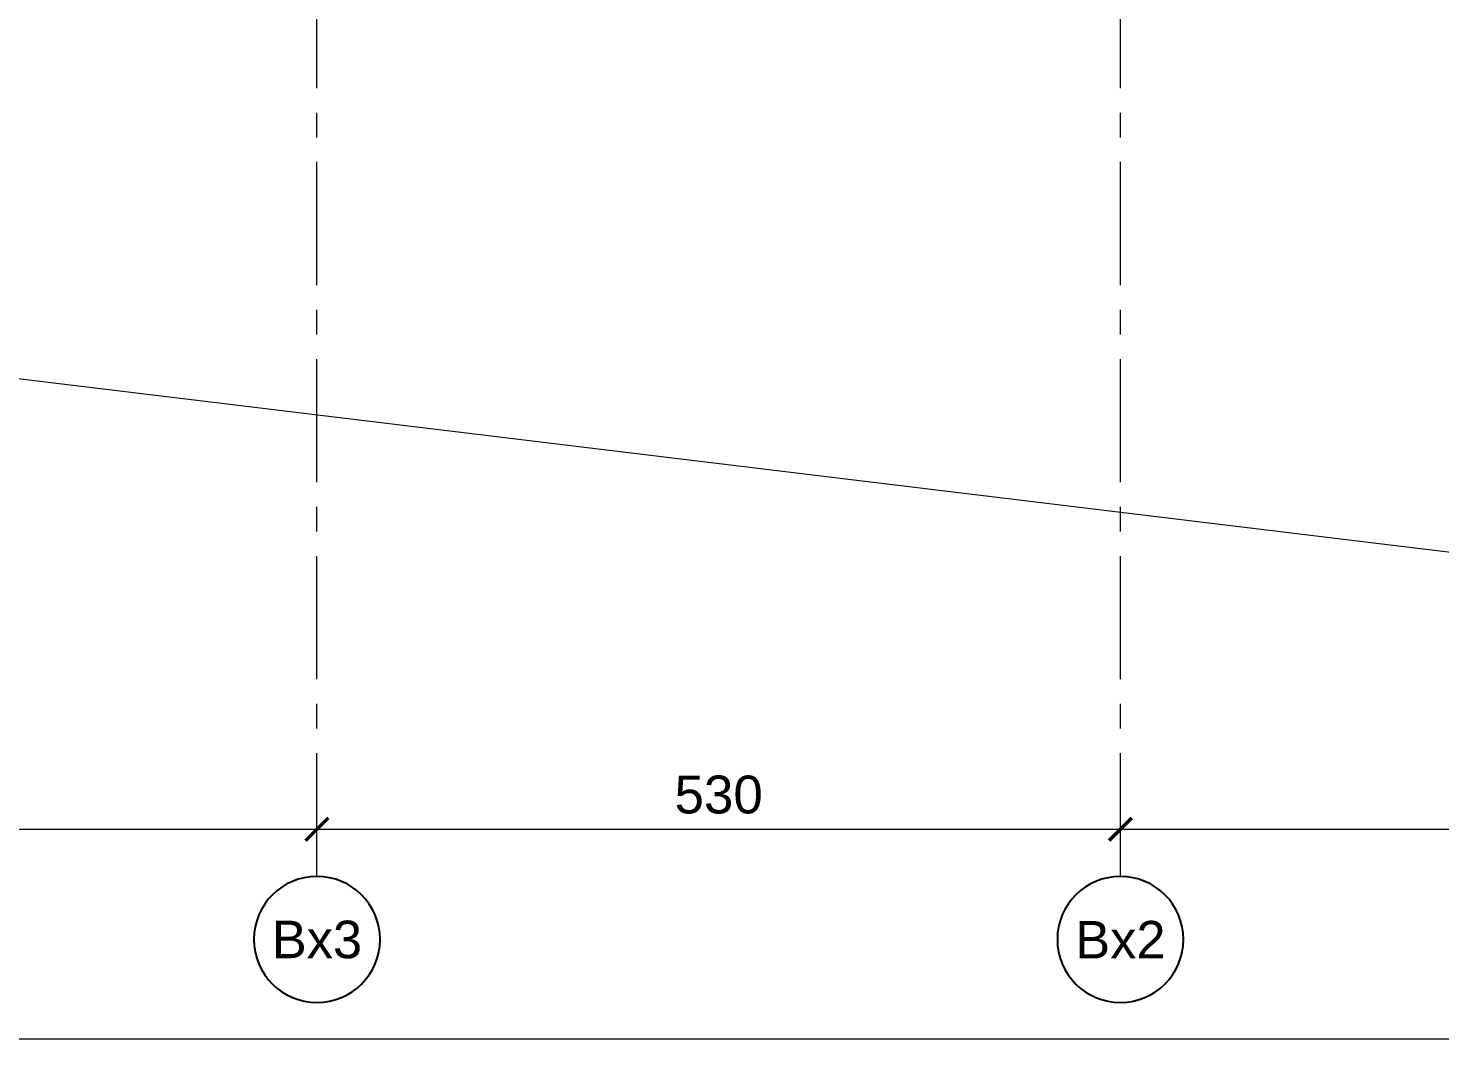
# Model space of a CAD drawing. Header units: centimetres. Extents: x 92587 to 105438, y -55119 to -48334.
# Drawn here: x 95259 to 96190, y -55119 to -54453 of the extents above; entities that cross this region are included whole.
import ezdxf
from ezdxf.enums import TextEntityAlignment as Align

# ---------------------------------------------------------------- set-up
doc = ezdxf.new("R2010")
doc.units = ezdxf.units.CM
doc.header["$LTSCALE"] = 50
doc.header["$MEASUREMENT"] = 0
doc.linetypes.add('AXES', pattern=[2, 1.25, -0.25, 0.25, -0.25])
doc.linetypes.add('CACHE', pattern=[0.375, 0.25, -0.125])
doc.layers.get('0').update_dxf_attribs({"color": 8})
doc.layers.add('AXES', color=10, linetype='AXES')
doc.layers.add('BETON CACHE', color=4, linetype='CACHE', lineweight=5)
doc.layers.add('MACONNERIE COUPE', color=7, linetype='Continuous', lineweight=30)
doc.layers.add('FMULT', color=150, linetype='Continuous', plot=False)
doc.styles.add('FN_TEXT_1.50', font='arial.ttf', dxfattribs={"height": 10})
doc.styles.add('RS_TEXT_1.50', font='arial.ttf', dxfattribs={"height": 12.5})
doc.styles.add('RS_TXT_100', font='arial.ttf', dxfattribs={"height": 25})
doc.dimstyles.new('RS_100CM_LINEAIRE', dxfattribs={"dimscale": 10, "dimtxt": 25, "dimasz": 1.5, "dimexe": 1, "dimexo": 2.5, "dimgap": 1, "dimtad": 1, "dimdec": 1, "dimrnd": 0.5, "dimdsep": 46, "dimtxsty": 'RS_TXT_100', "dimblk1": 'ARCHTICK', "dimblk2": 'ARCHTICK', "dimsah": 1, "dimcen": 2.5, "dimdle": 1, "dimclrt": 4, "dimadec": 0, "dimazin": 2, "dimtfac": 1, "dimtdec": 1, "dimtix": 1, "dimtmove": 2, "dimatfit": 3, "dimfxl": 1, "dimtolj": 1, "dimtzin": 0, "dimarcsym": 0})

# ---------------------------------------------------------------- blocks, each defined once
blk = doc.blocks.new('AXES_FN')
at = {"color": 0, "linetype": 'Continuous'}
blk.add_circle((0, 15), 22.18, dxfattribs=at)
at = {"color": 0, "style": 'FN_TEXT_1.50'}
blk.add_attdef('AXES', text='', height=12.5, dxfattribs=at).set_placement((-48.89, 20.63), align=Align.MIDDLE_CENTER)
blk = doc.blocks.new('_ArchTick')
at = {"color": 0, "linetype": 'ByBlock', "const_width": 0.15}
blk.add_lwpolyline([(-0.5, -0.5), (0.5, 0.5)], dxfattribs=at)
blk = doc.blocks.new('*D232')
at = {"layer": 'AXES', "color": 0, "linetype": 'Continuous', "lineweight": -2, "ltscale": 0.5, "transparency": 16777216}
for p, q in [((72133.45, -46019.73), (72133.45, -46003.66)), ((72903.45, -46019.73), (72903.45, -46003.66)), ((72123.45, -46013.66), (72913.45, -46013.66))]:
    blk.add_line(p, q, dxfattribs=at)
at = {"layer": 'Defpoints', "color": 0, "linetype": 'Continuous', "ltscale": 0.5, "transparency": 16777216}
for p in [(72903.45, -46013.66), (72133.45, -46044.73), (72903.45, -46044.73)]:
    blk.add_point(p, dxfattribs=at)
at = {"layer": 'AXES', "color": 0, "linetype": 'Continuous', "lineweight": -2, "ltscale": 0.5, "transparency": 16777216, "xscale": 15, "yscale": 15, "zscale": 15, "rotation": 180}
blk.add_blockref('_ArchTick', (72133.45, -46013.66), dxfattribs=at)
at = {"layer": 'AXES', "color": 0, "linetype": 'Continuous', "lineweight": -2, "ltscale": 0.5, "transparency": 16777216, "xscale": 15, "yscale": 15, "zscale": 15}
blk.add_blockref('_ArchTick', (72903.45, -46013.66), dxfattribs=at)
at = {"layer": 'AXES', "color": 4, "linetype": 'Continuous', "lineweight": 5, "ltscale": 0.5, "transparency": 16777216, "insert": (72518.45, -45990.9), "char_height": 25, "attachment_point": 5, "style": 'RS_TXT_100'}
blk.add_mtext('\\A1;770', dxfattribs=at)
blk = doc.blocks.new('*D233')
at = {"layer": 'AXES', "color": 0, "linetype": 'Continuous', "lineweight": -2, "ltscale": 0.5, "transparency": 16777216}
for p, q in [((72903.45, -46019.73), (72903.45, -46003.66)), ((73433.45, -46019.73), (73433.45, -46003.66)), ((72893.45, -46013.66), (73443.45, -46013.66))]:
    blk.add_line(p, q, dxfattribs=at)
at = {"layer": 'Defpoints', "color": 0, "linetype": 'Continuous', "ltscale": 0.5, "transparency": 16777216}
for p in [(73433.45, -46013.66), (72903.45, -46044.73), (73433.45, -46044.73)]:
    blk.add_point(p, dxfattribs=at)
at = {"layer": 'AXES', "color": 0, "linetype": 'Continuous', "lineweight": -2, "ltscale": 0.5, "transparency": 16777216, "xscale": 15, "yscale": 15, "zscale": 15, "rotation": 180}
blk.add_blockref('_ArchTick', (72903.45, -46013.66), dxfattribs=at)
at = {"layer": 'AXES', "color": 0, "linetype": 'Continuous', "lineweight": -2, "ltscale": 0.5, "transparency": 16777216, "xscale": 15, "yscale": 15, "zscale": 15}
blk.add_blockref('_ArchTick', (73433.45, -46013.66), dxfattribs=at)
at = {"layer": 'AXES', "color": 4, "linetype": 'Continuous', "lineweight": 5, "ltscale": 0.5, "transparency": 16777216, "insert": (73168.45, -45990.89), "char_height": 25, "attachment_point": 5, "style": 'RS_TXT_100'}
blk.add_mtext('\\A1;530', dxfattribs=at)
blk = doc.blocks.new('*D234')
at = {"layer": 'AXES', "color": 0, "linetype": 'Continuous', "lineweight": -2, "ltscale": 0.5, "transparency": 16777216}
for p, q in [((73433.45, -46019.73), (73433.45, -46003.66)), ((74203.45, -46019.73), (74203.45, -46003.66)), ((73423.45, -46013.66), (74213.45, -46013.66))]:
    blk.add_line(p, q, dxfattribs=at)
at = {"layer": 'Defpoints', "color": 0, "linetype": 'Continuous', "ltscale": 0.5, "transparency": 16777216}
for p in [(74203.45, -46013.66), (73433.45, -46044.73), (74203.45, -46044.73)]:
    blk.add_point(p, dxfattribs=at)
at = {"layer": 'AXES', "color": 0, "linetype": 'Continuous', "lineweight": -2, "ltscale": 0.5, "transparency": 16777216, "xscale": 15, "yscale": 15, "zscale": 15, "rotation": 180}
blk.add_blockref('_ArchTick', (73433.45, -46013.66), dxfattribs=at)
at = {"layer": 'AXES', "color": 0, "linetype": 'Continuous', "lineweight": -2, "ltscale": 0.5, "transparency": 16777216, "xscale": 15, "yscale": 15, "zscale": 15}
blk.add_blockref('_ArchTick', (74203.45, -46013.66), dxfattribs=at)
at = {"layer": 'AXES', "color": 4, "linetype": 'Continuous', "lineweight": 5, "ltscale": 0.5, "transparency": 16777216, "insert": (73818.45, -45990.9), "char_height": 25, "attachment_point": 5, "style": 'RS_TXT_100'}
blk.add_mtext('\\A1;770', dxfattribs=at)
blk = doc.blocks.new('A$C1cd8c289')
at = {"layer": 'AXES', "lineweight": 5, "ltscale": 1.3}
for p, q in [((740, -4150), (740, -1058.41)), ((1270, -4150), (1270, -1058.41))]:
    blk.add_line(p, q, dxfattribs=at)
at = {"layer": 'AXES', "linetype": 'ByBlock'}
ref = blk.add_blockref('AXES_FN', (740, -4163.46), dxfattribs=dict(at, xscale=-1.875, yscale=1.875, zscale=1.875, rotation=180))
ref.add_attrib('AXES', 'Bx3', dxfattribs={"layer": '0', "color": 0, "height": 24.75, "style": 'RS_TEXT_1.50'}).set_placement((740, -4191.58), align=Align.MIDDLE)
ref = blk.add_blockref('AXES_FN', (1270, -4163.46), dxfattribs=dict(at, xscale=-1.875, yscale=1.875, zscale=1.875, rotation=180))
ref.add_attrib('AXES', 'Bx2', dxfattribs={"layer": '0', "color": 0, "height": 24.75, "style": 'RS_TEXT_1.50'}).set_placement((1270, -4191.58), align=Align.MIDDLE)
at = {"layer": 'AXES', "linetype": 'Continuous', "lineweight": 5, "ltscale": 0.5}
for base, p1, p2, picture, middle in [((740, -4118.93), (-30, -4150), (740, -4150), '*D232', (355, -4096.17)), ((1270, -4118.93), (740, -4150), (1270, -4150), '*D233', (1005, -4096.16)), ((2040, -4118.93), (1270, -4150), (2040, -4150), '*D234', (1655, -4096.17))]:
    dim = blk.add_linear_dim(base=base, p1=p1, p2=p2, dimstyle='RS_100CM_LINEAIRE', dxfattribs=at)
    dim.commit()
    dim.dimension.update_dxf_attribs({"geometry": picture, "text_midpoint": middle, "insert": (-72163.45, 41894.73)})

msp = doc.modelspace()

# ---------------------------------------------------------------- linework, layer by layer
at = {"layer": 'BETON CACHE', "color": 232, "linetype": 'ByBlock', "ltscale": 0.01}
msp.add_lwpolyline([(97584.73, -54847.46), (96271.5, -54807.71), (92924.24, -54401.92), (93325.34, -49521.26), (96974.62, -49407.74), (97564.02, -49414.31)], close=True, dxfattribs=at)
at = {"layer": 'FMULT', "lineweight": 5, "ltscale": 0.5}
msp.add_lwpolyline([(92586.68, -55119.47), (97882.45, -55119.47), (97882.45, -48775.25), (92586.68, -48775.25)], close=True, dxfattribs=at)

# ---------------------------------------------------------------- block references
at = {"layer": 'MACONNERIE COUPE', "lineweight": 5, "ltscale": 0.5}
msp.add_blockref('A$C1cd8c289', (94709.11, -50862.36), dxfattribs=at)

doc.saveas('drawing.dxf')
